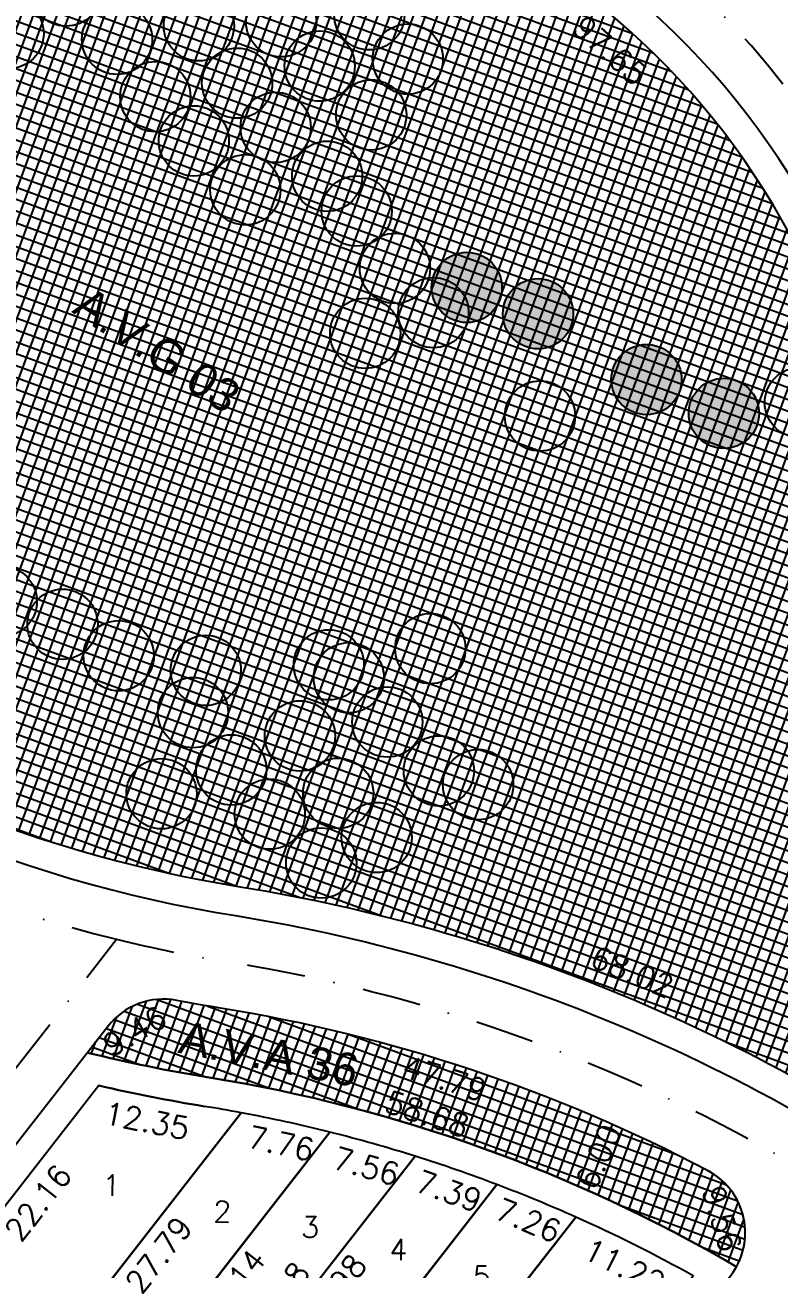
# Model space of a CAD drawing. Header units: millimetres. Extents: x -4430026 to 4783824, y 584 to 9593110.
# Drawn here: x 2539.9 to 2604.3, y 998.2 to 1104.4 of the extents above; entities that cross this region are included whole.
import ezdxf
from ezdxf.enums import TextEntityAlignment as Align

# ---------------------------------------------------------------- set-up
doc = ezdxf.new("R2010")
doc.units = ezdxf.units.MM
doc.linetypes.add('CONTINUO', pattern=[0])
doc.linetypes.add('DASHDOT', pattern=[1, 0.5, -0.25, 0, -0.25])
for name, color, linetype in [('Bra-Rua Calçadas', 1, 'Continuous'), ('Calçada', 1, 'Continuous'), ('Cota', 8, 'Continuous'), ('EIXO DAS VIAS', 252, 'DASHDOT'), ('Lotes', 2, 'Continuous'), ('MOLHO', 88, 'Continuous'), ('Numero de lotes', 5, 'Continuous'), ('TXT A.VERDES', 7, 'Continuous'), ('Área Verde Alameda etc.', 92, 'Continuous'), ('Área Verde Geral', 98, 'Continuous')]:
    doc.layers.add(name, color=color, linetype=linetype)
doc.styles.add('arcad1', font='romans.shx')
doc.styles.add('ROMANS', font='romans.shx')
doc.dimstyles.new('BOLA100', dxfattribs={"dimscale": 0, "dimtxt": 1.9, "dimasz": 0.18, "dimexe": 0.18, "dimexo": 0.063, "dimgap": 0, "dimtad": 1, "dimzin": 4, "dimdsep": 46, "dimtxsty": 'ROMANS', "dimcen": 0.09, "dimse1": 1, "dimse2": 1, "dimsd1": 1, "dimsd2": 1, "dimclrt": 256, "dimaunit": 1, "dimadec": 4, "dimazin": 0, "dimtfac": 1.2, "dimtix": 1, "dimtmove": 2, "dimatfit": 3, "dimfxl": 1, "dimtvp": 2, "dimtolj": 1, "dimtzin": 4, "dimarcsym": 0})
pattern_1 = [(69.82082076021932, (-350710.3129513949, -9590084.730252339), (-0.8940340631347666, 0.3285716724776191), []), (159.8208207602193, (-350710.3129513949, -9590084.730252339), (-0.3285716724776191, -0.8940340631347666), [])]

# ---------------------------------------------------------------- blocks, each defined once
blk = doc.blocks.new('*D1258')
at = {"layer": 'DEFPOINTS', "color": 0}
for p in [(2546.218090027558, 1013.8624511641), (2548.587964571839, 1012.017127468576), (2532.600522838055, 996.3739606962091)]:
    blk.add_point(p, dxfattribs=at)
at = {"layer": 'Cota', "insert": (2541.029616516424, 1003.856537206546), "char_height": 1.9, "attachment_point": 5, "rotation": 52.09357716318834, "style": 'ROMANS'}
blk.add_mtext('\\A1;22.16', dxfattribs=at)
blk = doc.blocks.new('*D1268')
at = {"layer": 'DEFPOINTS', "color": 0}
for p in [(2573.203681611443, 1007.827105186928), (2575.231555028813, 1006.24808368234), (2556.626518873019, 986.5377259310822)]:
    blk.add_point(p, dxfattribs=at)
at = {"layer": 'Cota', "insert": (2566.193409200026, 996.1870490254851), "char_height": 1.9, "attachment_point": 5, "rotation": 52.09357716318834, "style": 'ROMANS'}
blk.add_mtext('\\A1;26.98', dxfattribs=at)
blk = doc.blocks.new('*D1279')
at = {"layer": 'DEFPOINTS', "color": 0}
for p in [(2558.35144176426, 1011.540410142441), (2560.609841929009, 1009.781886955586), (2541.279690245619, 989.6158505287508)]:
    blk.add_point(p, dxfattribs=at)
at = {"layer": 'Cota', "insert": (2551.324401711773, 999.4032621182466), "char_height": 1.9, "attachment_point": 5, "rotation": 52.09357717607113, "style": 'ROMANS'}
blk.add_mtext('\\A1;27.79', dxfattribs=at)
blk = doc.blocks.new('*D1280')
at = {"layer": 'DEFPOINTS', "color": 0}
for p in [(2565.932049386656, 1009.882159961436), (2567.907283899007, 1008.34412620437), (2546.802796775928, 985.3152349647621)]:
    blk.add_point(p, dxfattribs=at)
at = {"layer": 'Cota', "insert": (2557.5930931358, 996.6443186756335), "char_height": 1.9, "attachment_point": 5, "rotation": 52.09357716885687, "style": 'ROMANS'}
blk.add_mtext('\\A1;31.14', dxfattribs=at)
blk = doc.blocks.new('*D1281')
at = {"layer": 'DEFPOINTS', "color": 0}
for p in [(2572.529325014343, 1008.352198893287), (2573.203681611909, 1007.827105186929), (2552.325903309031, 981.0146193951853)]:
    blk.add_point(p, dxfattribs=at)
at = {"layer": 'Cota', "insert": (2561.340871404969, 995.5296109668963), "char_height": 1.9, "attachment_point": 5, "rotation": 52.093577177943985, "style": 'ROMANS'}
blk.add_mtext('\\A1;33.98', dxfattribs=at)
blk = doc.blocks.new('*D1282')
at = {"layer": 'DEFPOINTS', "color": 0}
for p in [(2580.187989752261, 1005.403051715393), (2582.188490917047, 1003.845343857046), (2562.149625405191, 982.2371103652305)]:
    blk.add_point(p, dxfattribs=at)
at = {"layer": 'Cota', "insert": (2572.419744285621, 992.8460281515032), "char_height": 1.9, "attachment_point": 5, "rotation": 52.09357717358271, "style": 'ROMANS'}
blk.add_mtext('\\A1;29.36', dxfattribs=at)
blk = doc.blocks.new('*D1283')
at = {"layer": 'DEFPOINTS', "color": 0}
for p in [(2586.901535463041, 1002.631269009832), (2588.956936555572, 1001.030812838751), (2567.672731935499, 977.9364947993795)]:
    blk.add_point(p, dxfattribs=at)
at = {"layer": 'Cota', "insert": (2578.592970333958, 989.2670807031251), "char_height": 1.9, "attachment_point": 5, "rotation": 52.09357716884265, "style": 'ROMANS'}
blk.add_mtext('\\A1;31.30', dxfattribs=at)
blk = doc.blocks.new('*D7608')
at = {"layer": 'DEFPOINTS', "color": 0}
for p in [(2589.740358055617, 1010.670717722763), (2587.321289316275, 1005.179988588233), (2588.506581617509, 1004.657780429235)]:
    blk.add_point(p, dxfattribs=at)
at = {"layer": 'Cota', "insert": (2588.846750540812, 1007.786164213593), "char_height": 1.9, "attachment_point": 5, "rotation": 66.22299074890218, "style": 'ROMANS'}
blk.add_mtext('\\A1;6.00', dxfattribs=at)

msp = doc.modelspace()

# ---------------------------------------------------------------- hatches: boundary and pattern name
at = {"layer": 'MOLHO'}
for points in [[(2580.612793864553, 1082.024344505791, 1), (2574.612793864553, 1082.024344505791, 1)], [(2586.691414559131, 1079.77624440198, 1), (2580.691414559131, 1079.77624440198, 1)], [(2595.942415138577, 1074.158317381565, 1), (2589.942415138577, 1074.158317381565, 1)], [(2602.547681433485, 1071.270303962801, 1), (2596.547681433485, 1071.270303962801, 1)]]:
    msp.add_hatch(color=256, dxfattribs=at).paths.add_polyline_path(points)
at = {"layer": 'Área Verde Alameda etc.'}
h = msp.add_hatch(dxfattribs=at)
h.set_pattern_fill('ANSI37', color=256, scale=0.3, angle=24.82082076021936, style=0)
h.set_pattern_definition(pattern_1)
edge = h.paths.add_edge_path()
edge.add_arc((2595.369405875843, 1001.298657545869), 6.000000000388019, 330.9618382788458, 422.2841659453503)
edge.add_arc((2534.908133293431, 886.2141906712691), 135.9999999930226, 62.28416594264317, 80.82649561054798)
edge.add_arc((2576.358551091385, 1142.888815181379), 124.0000000129579, 259.078912253064, 260.8264955845644, ccw=False)
edge.add_arc((2551.729161803016, 1015.243238732267), 6.000000001442778, 79.07891228385802, 142.0935771742199)
edge.add_line((2546.995070488994, 1018.929480645854), (2545.235242232086, 1016.669404430364))
edge.add_arc((2576.358551046042, 1142.888815239121), 130.0000000632255, 256.1482752938131, 260.8264956137407)
edge.add_arc((2534.908133298728, 886.2141906694064), 129.9999999933563, 59.63951058358168, 80.8264956087927, ccw=False)
at = {"layer": 'Área Verde Geral'}
h = msp.add_hatch(dxfattribs=at)
h.set_pattern_fill('ANSI37', color=256, scale=0.3, angle=24.82082076021936, style=0)
h.set_pattern_definition(pattern_1)
edge = h.paths.add_edge_path()
edge.add_arc((2549.156800904939, 1056.620635034565), 63.49999999879352, 4.243328717451099, 92.3490398161802)
edge.add_arc((2538.910052297508, 1306.410555051688), 186.4999999999502, 249.9773209203232, 272.3490398136419, ccw=False)
edge.add_arc((2473.684362963644, 1127.424914702822), 4.000000000505775, 69.97732090896147, 142.0935771728539)
edge.add_line((2470.528302087785, 1129.88240931188), (2462.815006096718, 1119.976535409738))
edge.add_arc((2465.971066970016, 1117.519040804405), 3.999999996400159, 142.0935771924178, 212.0272026589336)
edge.add_arc((2321.421779412065, 1027.099167576108), 166.5000000269251, 24.427058029328407, 32.02720263795612, ccw=False)
edge.add_arc((2576.358551026658, 1142.888815177653), 113.4999999963269, 204.4270580347466, 260.8264956121948)
edge.add_arc((2534.90813328924, 886.2141906675438), 146.4999999997061, 54.22459392295741, 80.82649561065188, ccw=False)
edge.add_line((2620.553421534003, 1005.071813903798), (2627.80519539198, 1011.630812317182))
edge.add_arc((2728.663386207701, 1069.93926235852), 116.5000000036211, 184.2433287171386, 210.0331988895936, ccw=False)

# ---------------------------------------------------------------- linework, layer by layer
at = {"layer": 'Bra-Rua Calçadas'}
msp.add_lwpolyline([(2600.615185517223, 998.3863052391002, 0.4209895056987232), (2598.159926148934, 1006.610248325441, 0.08108317150214053), (2556.589890264777, 1020.474763486583, -0.007625418565185914), (2552.865902844222, 1021.134573031266, 0.2820982468382027), (2546.995070488994, 1018.929480645854), (2545.235242232086, 1016.669404430364, 0.02041542253125819), (2555.633342172356, 1014.551502918873, -0.09270991825753437)], format="xyb", close=True, dxfattribs=at)
at = {"layer": 'Calçada', "lineweight": -3}
for q in [(2405.602946581655, 837.3452977967004), (2405.602946582587, 837.3452977967004)]:
    msp.add_line((2546.995070488994, 1018.929480645854), q, dxfattribs=at)
for points in [[(2614.975882181303, 1061.504131719519, 0.4045628709903589), (2546.451659270899, 1122.565173922155, -0.09840974893917807), (2475.578887835947, 1133.653026683305, 0.3260102789429979), (2468.779649857768, 1131.705870930154), (2460.627403539942, 1121.236270891551, 0.3155455342759008), (2460.28126960328, 1114.357645640198, -0.03368865414324611), (2470.741888515988, 1094.918818317402, 0.2511800296179913), (2557.865287732669, 1028.372444242288, -0.1260320196818159), (2623.377939196174, 999.832382181708), (2658.094608825502, 972.7999414895216, 0.414213562373095), (2660.901386567262, 973.1492246222238), (2662.130133873188, 974.7272550575922, 0.4142135623730273), (2661.780850737227, 977.5340327993522), (2658.624789863696, 979.9915274084101, -0.2118737205934288)], [(2614.975882181303, 1061.504131719519, 0.4045628709903589), (2546.45165927183, 1122.565173922155, -0.09840974893917807), (2475.578887835947, 1133.653026683305, 0.3260102789429979), (2468.779649857768, 1131.705870930154), (2460.627403539942, 1121.236270891551, 0.3155455342759008), (2460.281269604211, 1114.357645640198, -0.03368865414324611), (2470.741888515988, 1094.918818317402, 0.2511800296179913), (2557.865287732669, 1028.372444242288, -0.1260320196818159), (2623.377939197106, 999.832382181708), (2658.094608826434, 972.7999414895216, 0.414213562373095), (2660.901386568194, 973.1492246222238), (2662.130133873188, 974.7272550575922, 0.4142135623730273), (2661.780850738158, 977.5340328012148), (2658.624789864161, 979.9915274084101, -0.2118737205934288)], [(2612.482735162472, 1061.319150785033, 0.4045628709903417), (2546.554126756602, 1120.067274717663, -0.09792627282200671), (2475.05393124452, 1131.183143371765, 0.3254806055720967), (2470.528302087785, 1129.88240931188), (2462.815006096718, 1119.976535409738, 0.3149804129602684), (2462.579881341999, 1115.397753456656, -0.03317404827277155), (2473.018109690269, 1095.952654453043, 0.2511800296179963), (2558.263849439436, 1030.84046947961, -0.1165967950166232), (2620.553421534003, 1005.071813903798), (2627.80519539198, 1011.630812317182, -0.1130069386047519)], [(2600.103497188409, 997.612415636007, 0.4673204770610429), (2598.159926148002, 1006.610248331029, 0.08108317150214055), (2556.589890262914, 1020.474763488446, -0.007625418565185916), (2552.865902844222, 1021.134573031266, 0.2820982468382027), (2546.995070488994, 1018.929480645854), (2405.602946581655, 837.3452977967004, 0.4142135623730674), (2406.650795983487, 828.924964567695), (2440.578450392337, 802.5068975277732, 0.4142135623732527), (2448.998783619014, 803.5547469258795)], [(2600.103497188409, 997.612415636007, 0.4673204770610429), (2598.159926148934, 1006.610248331029, 0.08108317150214055), (2556.589890262914, 1020.474763488446, -0.007625418565185916), (2552.865902844222, 1021.134573031266, 0.2820982468382027), (2546.995070488994, 1018.929480645854), (2405.602946582587, 837.3452977967004, 0.4142135623730674), (2406.650795983021, 828.924964573283), (2440.578450393268, 802.5068975277732, 0.4142135623732527), (2448.998783619945, 803.5547469258795)]]:
    msp.add_lwpolyline(points, format="xyb", close=True, dxfattribs=at)
msp.add_lwpolyline([(2600.615185516757, 998.3863052428255, 0.09270991827378793), (2555.633342162111, 1014.551502922599, -0.02041542251521916), (2545.235242232551, 1016.669404432226)], format="xyb", dxfattribs=at)
msp.add_arc((2576.358551032246, 1142.888815181379), 116.0000000000008, 204.4270580967775, 260.8264956207763, dxfattribs=at)
msp.add_arc((2576.358551032246, 1142.888815181379), 116.0000000000008, 204.4270580967775, 260.8264956207763, dxfattribs=at)
at = {"layer": 'EIXO DAS VIAS', "ltscale": 10}
msp.add_line((2396.252045433373, 831.8470097352306, 103.7075370668876), (2547.710261041169, 1026.358666803736, 103.7075370668876), dxfattribs=at)
at = {"layer": 'EIXO DAS VIAS', "ltscale": 10, "elevation": 103.7075370668876}
for points in [[(2545.87371155793, 1126.545307019774, -0.2448306708848733), (2604.573935004753, 1099.386456722442, -0.2416291058950084)], [(2547.710261041169, 1026.358666803736, -0.1351958191027795), (2492.085570904297, 1057.460103264127)], [(2557.227588997093, 1024.423603866298, -0.02024173680180253), (2547.710261041169, 1026.358666803736)], [(2610.291625554544, 1004.185920728419, 0.1025908955440344), (2557.227588997093, 1024.423603866298, 0.09290510991487398)]]:
    msp.add_lwpolyline(points, format="xyb", dxfattribs=at)
at = {"layer": 'Lotes', "linetype": 'CONTINUO', "lineweight": -3}
for p, q in [((2546.218090030236, 1013.862451164101), (2532.600522837938, 996.3739606999347)), ((2558.351441765541, 1011.540410142441), (2541.279690245969, 989.6158505287508)), ((2541.279690245969, 989.6158505287508), (2558.351441765541, 1011.540410142441)), ((2565.932049385608, 1009.882159963299), (2546.802796776277, 985.3152349647621)), ((2546.802796776277, 985.3152349647621), (2565.932049385608, 1009.882159963299)), ((2552.32590330938, 981.0146193951855), (2573.203681613189, 1007.827105186928)), ((2573.203681613189, 1007.827105186928), (2556.626518873369, 986.5377259310822)), ((2580.187989755404, 1005.403051717255), (2562.14962540554, 982.2371103652308)), ((2562.14962540554, 982.2371103652308), (2580.187989755404, 1005.403051717255)), ((2586.901535461528, 1002.631269013558), (2567.672731935849, 977.9364947993795)), ((2567.672731935849, 977.9364947993795), (2586.901535461528, 1002.631269013558))]:
    msp.add_line(p, q, dxfattribs=at)
at = {"layer": 'Lotes', "lineweight": -3}
for p, q in [((2541.279690245969, 989.6158505287508), (2558.351441765541, 1011.540410142441)), ((2546.802796776277, 985.3152349647621), (2565.932049385608, 1009.882159963299)), ((2425.150557317642, 817.6884690989295), (2573.203681613189, 1007.827105186928)), ((2562.14962540554, 982.2371103652308), (2580.187989755404, 1005.403051717255)), ((2567.672731935849, 977.9364947993795), (2586.901535461528, 1002.631269013558))]:
    msp.add_line(p, q, dxfattribs=at)
at = {"layer": 'Lotes'}
for points in [[(2555.23478048701, 1012.083477683414, -0.01734580017209497), (2546.218090029304, 1013.862451164101), (2532.600522838404, 996.3739606962095), (2541.279690245969, 989.6158505287508), (2558.351441764609, 1011.540410142441, 0.006203417776057257)], [(2558.351441764609, 1011.540410142441), (2541.279690245037, 989.6158505268882), (2546.802796776277, 985.3152349647621), (2565.932049386074, 1009.882159961436, 0.01521893316147199)], [(2565.932049386074, 1009.882159961436), (2546.802796776277, 985.3152349647621), (2552.325903308449, 981.0146193951855), (2556.626518872437, 986.5377259292195), (2573.203681612258, 1007.827105186928, 0.01481981609650463)], [(2573.203681612258, 1007.827105186928), (2556.6265188743, 986.5377259310822), (2562.14962540554, 982.2371103652308), (2580.187989755404, 1005.403051717255, 0.01449914529503993)], [(2580.187989755404, 1005.403051717255), (2562.14962540554, 982.2371103652308), (2567.672731935849, 977.9364947993795), (2586.901535461528, 1002.631269013558, 0.0142445124815712)], [(2586.901535461528, 1002.631269013558), (2567.672731935849, 977.9364947993795), (2576.351899342948, 971.1783846244703), (2596.933416690083, 997.6103944555412, 0.02200710723773652)]]:
    msp.add_lwpolyline(points, format="xyb", close=True, dxfattribs=at)
at = {"layer": 'Lotes', "linetype": 'CONTINUO', "lineweight": -3}
for centre, radius, start, end in [((2576.358551037369, 1142.888815162752), 132.4999999835095, 256.8515296677073, 260.8264956207763), ((2534.908133323641, 886.214190619115), 127.5000000406852, 79.40479522594157, 80.82649562077629), ((2534.908133264968, 886.214190682445), 127.4999999907049, 75.91714189746888, 79.40479522594157), ((2534.908133296633, 886.2141906694064), 127.4999999951312, 72.52093884581812, 75.91714189746888), ((2534.908133261242, 886.2141906470547), 127.5000000260285, 69.19821233076289, 72.52093884581812), ((2534.908133309205, 886.214190682445), 127.4999999776416, 65.93383132862937, 69.198212355696), ((2534.908133320847, 886.2141906749944), 127.4999999791495, 60.89098791024993, 65.93383132862937)]:
    msp.add_arc(centre, radius, start, end, dxfattribs=at)
at = {"layer": 'MOLHO'}
for centre in [(2543.413410854397, 1107.340909099255, 103.7075370668876), (2554.748985513916, 1104.369917636786, 103.7075370668876), (2561.771291209256, 1104.712809156675, 103.7075370668876), (2569.292079551016, 1105.310252178509, 103.7075370668876), (2538.505505063908, 1103.707160960932, 103.7075370668876), (2547.767710878385, 1103.21387297665, 103.7075370668876), (2572.57734432012, 1101.529972162146, 103.7075370668876), (2565.056555978359, 1100.932529136587, 103.7075370668876), (2558.014197078404, 1099.47351223049, 103.7075370668876), (2551.032922444736, 1098.317467559178, 103.7075370668876), (2569.452341970393, 1096.760201018352, 103.7075370668876), (2561.299461846576, 1095.693232210402, 103.7075370668876), (2554.318187212908, 1094.537187542815, 103.7075370668876), (2565.69524783861, 1091.520904086579, 103.7075370668876), (2558.713973202613, 1090.364859422717, 103.7075370668876), (2568.213665509467, 1088.54918064927, 103.7075370668876), (2571.478877073025, 1083.652775235523, 103.7075370668876), (2577.612793864553, 1082.024344505791, 103.7075370668876), (2574.764141843525, 1079.872495213572, 103.7075370668876), (2583.691414559131, 1079.77624440198, 103.7075370668876), (2568.942765151021, 1078.106079071809, 103.7075370668876), (2592.942415138577, 1074.158317381565, 103.7075370668876), (2606.037463867908, 1072.187745699708, 103.7075370668876), (2583.857805416324, 1071.044916074772, 103.7075370668876), (2599.547681433485, 1071.270303962801, 103.7075370668876), (2537.933070699555, 1055.212572418202, 103.7075370668876), (2543.113655106035, 1053.259176531855, 103.7075370668876), (2574.497049461455, 1051.180003205363, 103.7075370668876), (2547.908539760729, 1050.568343315322, 103.7075370668876), (2555.33696510723, 1049.319004587878, 103.7075370668876), (2565.836728229524, 1049.792194597472, 103.7075370668876), (2567.545098344201, 1048.689509771813, 103.7075370668876), (2554.247753056568, 1045.714081864853, 103.7075370668876), (2570.830363115167, 1044.909229744274, 103.7075370668876), (2563.370724949391, 1043.721104180489, 103.7075370668876), (2557.512964620126, 1040.817676456694, 103.7075370668876), (2575.226149105803, 1040.736901631627, 103.7075370668876), (2578.575408958235, 1039.56487270077, 103.7075370668876), (2551.561948565637, 1038.781357992489, 103.7075370668876), (2566.635936512948, 1038.824698768605, 103.7075370668876), (2560.798229388298, 1037.037396432881, 103.7075370668876), (2569.921201282517, 1035.044418750379, 103.7075370668876), (2565.194015379866, 1032.865068316508, 103.7075370668876)]:
    msp.add_circle(centre, 2.999999999999998, dxfattribs=at)
at = {"layer": 'Área Verde Alameda etc.'}
msp.add_lwpolyline([(2600.615185517223, 998.3863052391002, 0.4209895056987232), (2598.159926148934, 1006.610248325441, 0.08108317150214053), (2556.589890264777, 1020.474763486583, -0.007625418565185914), (2552.865902844222, 1021.134573031266, 0.2820982468382027), (2546.995070488994, 1018.929480645854), (2545.235242232086, 1016.669404430364, 0.02041542253125819), (2555.633342172356, 1014.551502918873, -0.09270991825753437)], format="xyb", close=True, dxfattribs=at)

# ---------------------------------------------------------------- texts
at = {"layer": 'Cota', "attachment_point": 5, "style": 'ROMANS'}
for s, insert, char_height, rotation in [('\\A1;97.65', (2589.825400681688, 1102.259950963829), 1.9, 318.2961842668156), ('\\A1;68.02', (2591.732766504387, 1023.574173476596), 1.9, 337.5255447668046), ('\\A1;9.46', (2549.273957579151, 1018.520239345778), 1.9, 30.334526442579353), ('\\A1;47.79', (2575.705371197999, 1014.472585771282), 1.9, 342.22063867111183), ('\\A1;58.68', (2574.217397884686, 1011.441910980318), 1.9, 341.72990961376996), ('\\A1;12.35', (2550.309412943652, 1010.859295396183), 1.899999999999999, 348.83901265040794), ('\\A1;7.76', (2561.750410100898, 1008.922314509798), 1.899999999999999, 347.66096853503973), ('\\A1;7.56', (2569.0356508321, 1006.971437348102), 1.899999999999999, 344.21904037703626), ('\\A1;7.39', (2576.082159890315, 1004.84692403679), 1.899999999999999, 340.8595755960031), ('\\A1;7.26', (2582.85594699903, 1002.348777389202), 1.899999999999999, 337.56602185528413), ('\\A1;9.56', (2599.381286954727, 1002.496405204807), 1.9, 286.6230021247942), ('\\A1;11.22', (2591.061427878203, 998.410417789642), 1.899999999999999, 333.41240962002684)]:
    msp.add_mtext(s, dxfattribs=dict(at, insert=insert, char_height=char_height, rotation=rotation))
at = {"layer": 'Numero de lotes', "style": 'arcad1'}
for s, p in [('1', (2547.285041742829, 1005.342285443146, 103.7075370668876)), ('2', (2556.749722854105, 1003.103081626866, 103.7075370668876)), ('3', (2564.246232260355, 1001.775667581756, 103.7075370668876)), ('4', (2571.77352170121, 999.8463033065686, 103.7075370668876)), ('5', (2578.8750592874, 997.5347388405839, 103.7075370668876))]:
    msp.add_text(s, height=1.799999999999999, rotation=358.9753949972398, dxfattribs=at).set_placement(p, align=Align.MIDDLE_CENTER)
at = {"layer": 'TXT A.VERDES', "linetype": 'CONTINUO', "attachment_point": 1, "style": 'arcad1'}
for s, insert, char_height, width, rotation in [('{\\fArial|b0|i0|c0|p34;A.V.G 03}', (2545.377996364014, 1082.269953036729, 103.7075370668876), 2.799999999999998, 43.98267497603157, 326.3372202583431), ('{\\fArial|b0|i0|c0|p34;A.V.A 36}', (2553.414412401546, 1019.426984610085, 103.7075370668876), 2.799999999999997, 43.98267497603155, 348.92275651262895)]:
    msp.add_mtext(s, dxfattribs=dict(at, insert=insert, char_height=char_height, width=width, rotation=rotation))

# ---------------------------------------------------------------- dimensions: what is measured, and where the dimension line sits
at = {"layer": 'Cota'}
for base, p1, p2, picture, middle in [((2548.587964571839, 1012.017127468576), (2532.600522838055, 996.3739606962095), (2546.218090027558, 1013.862451164101), '*D1258', (2541.029616516424, 1003.856537206546)), ((2575.231555028813, 1006.24808368234), (2556.626518873019, 986.5377259310822), (2573.203681611443, 1007.827105186928), '*D1268', (2566.193409200026, 996.1870490254851))]:
    dim = msp.add_linear_dim(base=base, p1=p1, p2=p2, angle=232.0935771631884, dimstyle='BOLA100', override={"dimscale": 1}, dxfattribs=at)
    dim.commit()
    dim.dimension.update_dxf_attribs({"geometry": picture, "text_midpoint": middle})
for p1, p2, distance, picture, middle in [((2541.279690245619, 989.6158505287508), (2558.35144176426, 1011.540410142441), -2.862302412891448, '*D1279', (2551.324401711773, 999.4032621182466)), ((2589.740358055617, 1010.670717722763), (2587.321289316275, 1005.179988588233), 1.2952294007967422, '*D7608', (2588.846750540812, 1007.786164213593)), ((2546.802796775928, 985.3152349647621), (2565.932049386656, 1009.882159961436), -2.5034175074596465, '*D1280', (2557.5930931358, 996.6443186756335)), ((2552.325903309031, 981.0146193951855), (2573.203681611909, 1007.827105186928), 0.8546813564939384, '*D1281', (2561.340871404969, 995.5296109668963)), ((2562.149625405191, 982.2371103652308), (2580.187989752261, 1005.403051715393), -2.535440530217033, '*D1282', (2572.419744285621, 992.8460281515032)), ((2567.6727319355, 977.9364947993795), (2586.901535463041, 1002.631269009833), -2.6050208457386055, '*D1283', (2578.592970333958, 989.2670807031251))]:
    dim = msp.add_aligned_dim(p1=p1, p2=p2, distance=distance, dimstyle='BOLA100', override={"dimscale": 1}, dxfattribs=at)
    dim.commit()
    dim.dimension.update_dxf_attribs({"geometry": picture, "text_midpoint": middle})

doc.saveas('drawing.dxf')
